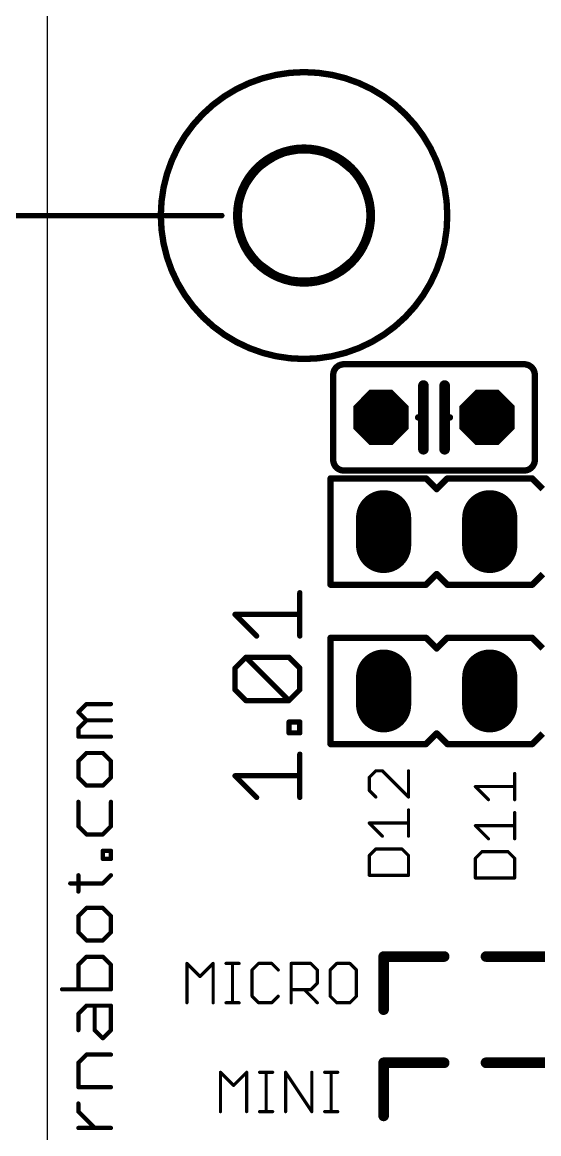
# Model space of a CAD drawing. Extents: x -31 to 85, y -21 to 97.
# Drawn here: x -0.59 to 11.78, y 51.64 to 78.22 of the extents above; entities that cross this region are included whole.
import ezdxf

# ---------------------------------------------------------------- set-up
doc = ezdxf.new("R2010")
doc.units = 0
for name, color, linetype in [('17', 82, 'CONTINUOUS'), ('20', 7, 'CONTINUOUS'), ('21', 253, 'CONTINUOUS'), ('47', 253, 'CONTINUOUS')]:
    doc.layers.add(name, color=color, linetype=linetype)

# ---------------------------------------------------------------- blocks, each defined once
blk = doc.blocks.new('OCTAGONP')
at = {"const_width": 0.5}
blk.add_lwpolyline([(-0.25, -0.1036), (-0.25, 0.1036), (-0.1036, 0.25), (0.1036, 0.25), (0.25, 0.1036), (0.25, -0.1036), (0.1036, -0.25), (-0.1036, -0.25), (-0.25, -0.1036), (-0.25, 0.1036)], dxfattribs=at)
blk = doc.blocks.new('LONGP50')
at = {"const_width": 1}
blk.add_lwpolyline([(-0.25, 0), (0.25, 0)], dxfattribs=at)
at = {"const_width": 0.5}
for points in [[(-0.25, 0.25, 1), (-0.25, -0.25)], [(0.25, -0.25, 1), (0.25, 0.25)]]:
    blk.add_lwpolyline(points, format="xyb", dxfattribs=at)

msp = doc.modelspace()

# ---------------------------------------------------------------- linework, layer by layer
at = {"layer": '20'}
msp.add_line((0.01, 84.9505), (0.01, 0), dxfattribs=at)
msp.add_circle((6.1595, 73.5965), 1.5, dxfattribs=at)
at = {"layer": '21'}
for points, const_width in [([(6.1595, 70.1675, 1), (6.1595, 77.0255, 1), (6.1595, 70.1675)], 0.1524), ([(6.1595, 71.9965, 1), (6.1595, 75.1965, 1), (6.1595, 71.9965)], 0.2032), ([(7.112, 70.0405, 0.4142), (6.858, 69.7865)], 0.1524), ([(7.112, 70.0786, 1), (7.112, 70.0024)], 0.0762), ([(7.112, 70.0024, 1), (7.112, 70.0786)], 0.0762), ([(11.684, 69.7865, 0.4142), (11.43, 70.0405)], 0.1524), ([(11.43, 70.0786, 1), (11.43, 70.0024)], 0.0762), ([(11.43, 70.0024, 1), (11.43, 70.0786)], 0.0762), ([(6.8961, 69.7865, 1), (6.8199, 69.7865)], 0.0762), ([(6.8199, 69.7865, 1), (6.8961, 69.7865)], 0.0762), ([(9.0805, 69.5325, 1), (8.9535, 69.5325)], 0.127), ([(9.5885, 69.5325, 1), (9.4615, 69.5325)], 0.127), ([(11.7221, 69.7865, 1), (11.6459, 69.7865)], 0.0762), ([(11.6459, 69.7865, 1), (11.7221, 69.7865)], 0.0762), ([(8.89, 68.8086, 1), (8.89, 68.7324)], 0.0762), ([(9.0805, 68.7705, 1), (8.9535, 68.7705)], 0.127), ([(8.9535, 68.7705, 1), (9.0805, 68.7705)], 0.127), ([(9.017, 68.7324, 1), (9.017, 68.8086)], 0.0762), ([(9.5885, 68.7705, 1), (9.4615, 68.7705)], 0.127), ([(9.4615, 68.7705, 1), (9.5885, 68.7705)], 0.127), ([(9.525, 68.8086, 1), (9.525, 68.7324)], 0.0762), ([(9.652, 68.7324, 1), (9.652, 68.8086)], 0.0762), ([(8.9535, 68.0085, 1), (9.0805, 68.0085)], 0.127), ([(9.4615, 68.0085, 1), (9.5885, 68.0085)], 0.127), ([(6.858, 67.7545, 0.4142), (7.112, 67.5005)], 0.1524), ([(6.8961, 67.7545, 1), (6.8199, 67.7545)], 0.0762), ([(6.8199, 67.7545, 1), (6.8961, 67.7545)], 0.0762), ([(11.43, 67.5005, 0.4142), (11.684, 67.7545)], 0.1524), ([(11.7221, 67.7545, 1), (11.6459, 67.7545)], 0.0762), ([(11.6459, 67.7545, 1), (11.7221, 67.7545)], 0.0762), ([(7.112, 67.5386, 1), (7.112, 67.4624)], 0.0762), ([(7.112, 67.4624, 1), (7.112, 67.5386)], 0.0762), ([(11.43, 67.5386, 1), (11.43, 67.4624)], 0.0762), ([(11.43, 67.4624, 1), (11.43, 67.5386)], 0.0762), ([(6.8326, 67.31, 1), (6.7564, 67.31)], 0.0762), ([(6.7945, 67.3481, 1), (6.7945, 67.2719)], 0.0762), ([(9.1074, 67.3369, 1), (9.0536, 67.2831)], 0.0762), ([(9.0805, 67.2719, 1), (9.0805, 67.3481)], 0.0762), ([(9.5885, 67.3481, 1), (9.5885, 67.2719)], 0.0762), ([(9.6154, 67.2831, 1), (9.5616, 67.3369)], 0.0762), ([(11.6474, 67.3369, 1), (11.5936, 67.2831)], 0.0762), ([(11.6205, 67.2719, 1), (11.6205, 67.3481)], 0.0762), ([(9.3076, 67.0829, 1), (9.3614, 67.0291)], 0.0762), ([(9.3076, 67.0291, 1), (9.3614, 67.0829)], 0.0762), ([(6.7945, 64.8081, 1), (6.7945, 64.7319)], 0.0762), ([(9.0805, 64.7319, 1), (9.0805, 64.8081)], 0.0762), ([(9.3614, 65.0509, 1), (9.3076, 64.9971)], 0.0762), ([(9.3614, 64.9971, 1), (9.3076, 65.0509)], 0.0762), ([(9.5885, 64.8081, 1), (9.5885, 64.7319)], 0.0762), ([(11.6205, 64.7319, 1), (11.6205, 64.8081)], 0.0762), ([(6.0896, 64.5777, 1), (6.0262, 64.5777)], 0.0635), ([(6.7564, 64.77, 1), (6.8326, 64.77)], 0.0762), ([(9.0536, 64.7969, 1), (9.1074, 64.7431)], 0.0762), ([(9.5616, 64.7431, 1), (9.6154, 64.7969)], 0.0762), ([(11.5936, 64.7969, 1), (11.6474, 64.7431)], 0.0762), ([(4.5072, 64.0925, 1), (4.5072, 64.029)], 0.0635), ([(4.5296, 64.0832, 1), (4.4847, 64.0383)], 0.0635), ([(6.0579, 64.029, 1), (6.0579, 64.0925)], 0.0635), ([(5.0016, 63.5214, 1), (5.0465, 63.5663)], 0.0635), ([(6.0262, 63.5439, 1), (6.0896, 63.5439)], 0.0635), ([(6.8326, 63.5, 1), (6.7564, 63.5)], 0.0762), ([(6.7945, 63.5381, 1), (6.7945, 63.4619)], 0.0762), ([(9.1074, 63.5269, 1), (9.0536, 63.4731)], 0.0762), ([(9.0805, 63.4619, 1), (9.0805, 63.5381)], 0.0762), ([(9.5885, 63.5381, 1), (9.5885, 63.4619)], 0.0762), ([(9.6154, 63.4731, 1), (9.5616, 63.5269)], 0.0762), ([(11.6474, 63.5269, 1), (11.5936, 63.4731)], 0.0762), ([(11.6205, 63.4619, 1), (11.6205, 63.5381)], 0.0762), ([(9.3076, 63.2729, 1), (9.3614, 63.2191)], 0.0762), ([(9.3076, 63.2191, 1), (9.3614, 63.2729)], 0.0762), ([(4.7656, 63.0659, 1), (4.7656, 63.0023)], 0.0635), ([(4.7881, 63.0566, 1), (4.7432, 63.0116)], 0.0635), ([(4.7881, 63.0116, 1), (4.7432, 63.0566)], 0.0635), ([(5.8219, 63.0566, 1), (5.777, 63.0116)], 0.0635), ([(5.7994, 63.0023, 1), (5.7994, 63.0659)], 0.0635), ([(4.5389, 62.7756, 1), (4.4754, 62.7756)], 0.0635), ([(4.4847, 62.7981, 1), (4.5296, 62.7532)], 0.0635), ([(6.0896, 62.7756, 1), (6.0262, 62.7756)], 0.0635), ([(6.0354, 62.7532, 1), (6.0804, 62.7981)], 0.0635), ([(4.4754, 62.2587, 1), (4.5389, 62.2587)], 0.0635), ([(4.5296, 62.2812, 1), (4.4847, 62.2363)], 0.0635), ([(6.0262, 62.2587, 1), (6.0896, 62.2587)], 0.0635), ([(6.0804, 62.2363, 1), (6.0354, 62.2812)], 0.0635), ([(0.952, 61.9421, 1), (0.952, 61.8913)], 0.0508), ([(0.97, 61.8987, 1), (0.934, 61.9346)], 0.0508), ([(1.5367, 61.8913, 1), (1.5367, 61.9421)], 0.0508), ([(4.7656, 62.032, 1), (4.7656, 61.9685)], 0.0635), ([(4.7432, 61.9778, 1), (4.7881, 62.0227)], 0.0635), ([(5.777, 62.0227, 1), (5.8219, 61.9778)], 0.0635), ([(5.777, 61.9778, 1), (5.8219, 62.0227)], 0.0635), ([(5.7994, 61.9685, 1), (5.7994, 62.032)], 0.0635), ([(0.7751, 61.7397, 1), (0.7391, 61.7038)], 0.0508), ([(0.7391, 61.7397, 1), (0.7751, 61.7038)], 0.0508), ([(0.952, 61.5523, 1), (0.952, 61.5015)], 0.0508), ([(0.97, 61.5089, 1), (0.934, 61.5448)], 0.0508), ([(0.934, 61.5089, 1), (0.97, 61.5448)], 0.0508), ([(1.5367, 61.5015, 1), (1.5367, 61.5523)], 0.0508), ([(5.7994, 61.5187, 1), (5.7994, 61.4552)], 0.0635), ([(5.8312, 61.4869, 1), (5.7677, 61.4869)], 0.0635), ([(6.0896, 61.4869, 1), (6.0262, 61.4869)], 0.0635), ([(6.0579, 61.4552, 1), (6.0579, 61.5187)], 0.0635), ([(0.7825, 61.332, 1), (0.7317, 61.332)], 0.0508), ([(0.7391, 61.3499, 1), (0.7751, 61.314)], 0.0508), ([(0.7571, 61.1625, 1), (0.7571, 61.1117)], 0.0508), ([(0.7317, 61.1371, 1), (0.7825, 61.1371)], 0.0508), ([(1.5367, 61.1117, 1), (1.5367, 61.1625)], 0.0508), ([(5.7994, 61.2602, 1), (5.7994, 61.1967)], 0.0635), ([(5.7677, 61.2285, 1), (5.8312, 61.2285)], 0.0635), ([(6.0262, 61.2285, 1), (6.0896, 61.2285)], 0.0635), ([(6.0579, 61.1967, 1), (6.0579, 61.2602)], 0.0635), ([(9.3614, 61.2409, 1), (9.3076, 61.1871)], 0.0762), ([(9.3614, 61.1871, 1), (9.3076, 61.2409)], 0.0762), ([(6.7945, 60.9981, 1), (6.7945, 60.9219)], 0.0762), ([(6.7564, 60.96, 1), (6.8326, 60.96)], 0.0762), ([(9.0536, 60.9869, 1), (9.1074, 60.9331)], 0.0762), ([(9.0805, 60.9219, 1), (9.0805, 60.9981)], 0.0762), ([(9.5885, 60.9981, 1), (9.5885, 60.9219)], 0.0762), ([(9.5616, 60.9331, 1), (9.6154, 60.9869)], 0.0762), ([(11.5936, 60.9869, 1), (11.6474, 60.9331)], 0.0762), ([(11.6205, 60.9219, 1), (11.6205, 60.9981)], 0.0762), ([(0.7825, 60.5524, 1), (0.7317, 60.5524)], 0.0508), ([(0.7391, 60.5703, 1), (0.7751, 60.5344)], 0.0508), ([(0.952, 60.7727, 1), (0.952, 60.7219)], 0.0508), ([(0.97, 60.7293, 1), (0.934, 60.7652)], 0.0508), ([(1.3598, 60.7652, 1), (1.3238, 60.7293)], 0.0508), ([(1.3418, 60.7219, 1), (1.3418, 60.7727)], 0.0508), ([(1.5621, 60.5524, 1), (1.5113, 60.5524)], 0.0508), ([(1.5187, 60.5344, 1), (1.5547, 60.5703)], 0.0508), ([(6.0896, 60.7187, 1), (6.0262, 60.7187)], 0.0635), ([(7.8776, 60.3403, 1), (7.8776, 60.3022)], 0.0381), ([(7.891, 60.3077, 1), (7.8641, 60.3347)], 0.0381), ([(8.0478, 60.3347, 1), (8.0209, 60.3077)], 0.0381), ([(8.0343, 60.3022, 1), (8.0343, 60.3403)], 0.0381), ([(8.6805, 60.3212, 1), (8.6424, 60.3212)], 0.0381), ([(0.7751, 60.1805, 1), (0.7391, 60.1446)], 0.0508), ([(0.7317, 60.1626, 1), (0.7825, 60.1626)], 0.0508), ([(1.5113, 60.1626, 1), (1.5621, 60.1626)], 0.0508), ([(1.5547, 60.1446, 1), (1.5187, 60.1805)], 0.0508), ([(4.5072, 60.2335, 1), (4.5072, 60.17)], 0.0635), ([(4.5296, 60.2242, 1), (4.4847, 60.1793)], 0.0635), ([(6.0579, 60.17, 1), (6.0579, 60.2335)], 0.0635), ([(7.7398, 60.1644, 1), (7.7017, 60.1644)], 0.0381), ([(7.7073, 60.1779, 1), (7.7343, 60.151)], 0.0381), ([(11.2205, 60.2577, 1), (11.1824, 60.2577)], 0.0381), ([(0.952, 59.9931, 1), (0.952, 59.9423)], 0.0508), ([(0.934, 59.9497, 1), (0.97, 59.9856)], 0.0508), ([(1.3238, 59.9856, 1), (1.3598, 59.9497)], 0.0508), ([(1.3418, 59.9423, 1), (1.3418, 59.9931)], 0.0508), ([(7.7017, 59.8509, 1), (7.7398, 59.8509)], 0.0381), ([(7.7343, 59.8644, 1), (7.7073, 59.8374)], 0.0381), ([(10.2743, 59.9576, 1), (10.2473, 59.9307)], 0.0381), ([(10.2608, 59.9632, 1), (10.2608, 59.9251)], 0.0381), ([(11.2014, 59.9251, 1), (11.2014, 59.9632)], 0.0381), ([(0.7825, 59.5779, 1), (0.7317, 59.5779)], 0.0508), ([(1.5621, 59.5779, 1), (1.5113, 59.5779)], 0.0508), ([(5.0016, 59.6624, 1), (5.0465, 59.7073)], 0.0635), ([(6.0262, 59.6849, 1), (6.0896, 59.6849)], 0.0635), ([(7.8641, 59.6807, 1), (7.891, 59.7076)], 0.0381), ([(8.6424, 59.6941, 1), (8.6805, 59.6941)], 0.0381), ([(8.6479, 59.6807, 1), (8.6749, 59.7076)], 0.0381), ([(10.5609, 59.6172, 1), (10.5878, 59.6441)], 0.0381), ([(11.1824, 59.6306, 1), (11.2205, 59.6306)], 0.0381), ([(8.6805, 59.3857, 1), (8.6424, 59.3857)], 0.0381), ([(11.2205, 59.3222, 1), (11.1824, 59.3222)], 0.0381), ([(0.7751, 59.0111, 1), (0.7391, 58.9752)], 0.0508), ([(0.7317, 58.9932, 1), (0.7825, 58.9932)], 0.0508), ([(1.5113, 58.9932, 1), (1.5621, 58.9932)], 0.0508), ([(1.5547, 58.9752, 1), (1.5187, 59.0111)], 0.0508), ([(7.7343, 59.0856, 1), (7.7073, 59.0587)], 0.0381), ([(7.7208, 59.0912, 1), (7.7208, 59.0531)], 0.0381), ([(8.6614, 59.0531, 1), (8.6614, 59.0912)], 0.0381), ([(10.2743, 59.0221, 1), (10.2473, 58.9952)], 0.0381), ([(10.2608, 59.0277, 1), (10.2608, 58.9896)], 0.0381), ([(11.2014, 58.9896, 1), (11.2014, 59.0277)], 0.0381), ([(0.952, 58.8237, 1), (0.952, 58.7729)], 0.0508), ([(0.934, 58.7803, 1), (0.97, 58.8162)], 0.0508), ([(1.3238, 58.8162, 1), (1.3598, 58.7803)], 0.0508), ([(1.3418, 58.7729, 1), (1.3418, 58.8237)], 0.0508), ([(8.0209, 58.7451, 1), (8.0478, 58.7721)], 0.0381), ([(8.6424, 58.7586, 1), (8.6805, 58.7586)], 0.0381), ([(7.8776, 58.4692, 1), (7.8776, 58.4311)], 0.0381), ([(7.891, 58.4367, 1), (7.8641, 58.4636)], 0.0381), ([(8.5181, 58.4636, 1), (8.4912, 58.4367)], 0.0381), ([(8.5046, 58.4311, 1), (8.5046, 58.4692)], 0.0381), ([(10.5609, 58.6816, 1), (10.5878, 58.7086)], 0.0381), ([(11.1824, 58.6951, 1), (11.2205, 58.6951)], 0.0381), ([(1.3672, 58.4085, 1), (1.3164, 58.4085)], 0.0508), ([(1.3418, 58.4339, 1), (1.3418, 58.3831)], 0.0508), ([(1.3418, 58.239, 1), (1.3418, 58.1882)], 0.0508), ([(1.3164, 58.2136, 1), (1.3672, 58.2136)], 0.0508), ([(1.5621, 58.4085, 1), (1.5113, 58.4085)], 0.0508), ([(1.5113, 58.2136, 1), (1.5621, 58.2136)], 0.0508), ([(1.5367, 58.3831, 1), (1.5367, 58.4339)], 0.0508), ([(1.5367, 58.1882, 1), (1.5367, 58.239)], 0.0508), ([(7.7398, 58.2934, 1), (7.7017, 58.2934)], 0.0381), ([(7.7073, 58.3069, 1), (7.7343, 58.2799)], 0.0381), ([(8.6805, 58.2934, 1), (8.6424, 58.2934)], 0.0381), ([(8.6479, 58.2799, 1), (8.6749, 58.3069)], 0.0381), ([(10.2798, 58.2299, 1), (10.2417, 58.2299)], 0.0381), ([(10.2473, 58.2434, 1), (10.2743, 58.2164)], 0.0381), ([(10.4176, 58.4057, 1), (10.4176, 58.3676)], 0.0381), ([(10.431, 58.3732, 1), (10.4041, 58.4001)], 0.0381), ([(11.0581, 58.4001, 1), (11.0312, 58.3732)], 0.0381), ([(11.0446, 58.3676, 1), (11.0446, 58.4057)], 0.0381), ([(11.2205, 58.2299, 1), (11.1824, 58.2299)], 0.0381), ([(11.1879, 58.2164, 1), (11.2149, 58.2434)], 0.0381), ([(0.5622, 57.6543, 1), (0.5622, 57.6035)], 0.0508), ([(0.7825, 57.8238, 1), (0.7317, 57.8238)], 0.0508), ([(1.3238, 57.6468, 1), (1.3598, 57.6109)], 0.0508), ([(1.3418, 57.6035, 1), (1.3418, 57.6543)], 0.0508), ([(1.5547, 57.8058, 1), (1.5187, 57.8417)], 0.0508), ([(7.7017, 57.8231, 1), (7.7398, 57.8231)], 0.0381), ([(7.7208, 57.8422, 1), (7.7208, 57.8041)], 0.0381), ([(8.6424, 57.8231, 1), (8.6805, 57.8231)], 0.0381), ([(8.6614, 57.8041, 1), (8.6614, 57.8422)], 0.0381), ([(10.2417, 57.7596, 1), (10.2798, 57.7596)], 0.0381), ([(10.2608, 57.7787, 1), (10.2608, 57.7406)], 0.0381), ([(11.1824, 57.7596, 1), (11.2205, 57.7596)], 0.0381), ([(11.2014, 57.7406, 1), (11.2014, 57.7787)], 0.0381), ([(0.7317, 57.434, 1), (0.7825, 57.434)], 0.0508), ([(0.7825, 56.8493, 1), (0.7317, 56.8493)], 0.0508), ([(0.7391, 56.8672, 1), (0.7751, 56.8313)], 0.0508), ([(0.952, 57.0696, 1), (0.952, 57.0188)], 0.0508), ([(0.97, 57.0262, 1), (0.934, 57.0621)], 0.0508), ([(1.3598, 57.0621, 1), (1.3238, 57.0262)], 0.0508), ([(1.3418, 57.0188, 1), (1.3418, 57.0696)], 0.0508), ([(1.5621, 56.8493, 1), (1.5113, 56.8493)], 0.0508), ([(1.5187, 56.8313, 1), (1.5547, 56.8672)], 0.0508), ([(0.7751, 56.4774, 1), (0.7391, 56.4415)], 0.0508), ([(0.7317, 56.4595, 1), (0.7825, 56.4595)], 0.0508), ([(1.5113, 56.4595, 1), (1.5621, 56.4595)], 0.0508), ([(1.5547, 56.4415, 1), (1.5187, 56.4774)], 0.0508), ([(0.952, 56.29, 1), (0.952, 56.2392)], 0.0508), ([(0.934, 56.2466, 1), (0.97, 56.2825)], 0.0508), ([(1.3238, 56.2825, 1), (1.3598, 56.2466)], 0.0508), ([(1.3418, 56.2392, 1), (1.3418, 56.29)], 0.0508), ([(0.952, 55.9002, 1), (0.952, 55.8494)], 0.0508), ([(0.97, 55.8568, 1), (0.934, 55.8927)], 0.0508), ([(1.3598, 55.8927, 1), (1.3238, 55.8568)], 0.0508), ([(1.3418, 55.8494, 1), (1.3418, 55.9002)], 0.0508), ([(8.128, 55.88, 1), (8.001, 55.88)], 0.127), ([(8.0645, 55.9435, 1), (8.0645, 55.8165)], 0.127), ([(9.5145, 55.8165, 1), (9.5145, 55.9435)], 0.127), ([(10.5145, 55.9435, 1), (10.5145, 55.8165)], 0.127), ([(0.7825, 55.6799, 1), (0.7317, 55.6799)], 0.0508), ([(0.7391, 55.6978, 1), (0.7751, 55.6619)], 0.0508), ([(1.5621, 55.6799, 1), (1.5113, 55.6799)], 0.0508), ([(1.5187, 55.6619, 1), (1.5547, 55.6978)], 0.0508), ([(3.3693, 55.7292, 1), (3.3424, 55.7022)], 0.0381), ([(3.3749, 55.7157, 1), (3.3368, 55.7157)], 0.0381), ([(4.002, 55.7157, 1), (3.9639, 55.7157)], 0.0381), ([(3.9964, 55.7022, 1), (3.9694, 55.7292)], 0.0381), ([(4.2914, 55.7348, 1), (4.2914, 55.6967)], 0.0381), ([(4.4672, 55.7157, 1), (4.4291, 55.7157)], 0.0381), ([(4.6049, 55.6967, 1), (4.6049, 55.7348)], 0.0381), ([(4.9341, 55.5589, 1), (4.896, 55.5589)], 0.0381), ([(4.9016, 55.5724, 1), (4.9285, 55.5455)], 0.0381), ([(5.0718, 55.7348, 1), (5.0718, 55.6967)], 0.0381), ([(5.0853, 55.7022, 1), (5.0583, 55.7292)], 0.0381), ([(5.3988, 55.7292, 1), (5.3719, 55.7022)], 0.0381), ([(5.3853, 55.6967, 1), (5.3853, 55.7348)], 0.0381), ([(5.5286, 55.5455, 1), (5.5556, 55.5724)], 0.0381), ([(5.8696, 55.7157, 1), (5.8315, 55.7157)], 0.0381), ([(5.8506, 55.7348, 1), (5.8506, 55.6967)], 0.0381), ([(6.3343, 55.7292, 1), (6.3074, 55.7022)], 0.0381), ([(6.3209, 55.6967, 1), (6.3209, 55.7348)], 0.0381), ([(6.4967, 55.5589, 1), (6.4586, 55.5589)], 0.0381), ([(6.4642, 55.5455, 1), (6.4911, 55.5724)], 0.0381), ([(6.8051, 55.5589, 1), (6.767, 55.5589)], 0.0381), ([(6.7726, 55.5724, 1), (6.7995, 55.5455)], 0.0381), ([(6.9428, 55.7348, 1), (6.9428, 55.6967)], 0.0381), ([(6.9563, 55.7022, 1), (6.9294, 55.7292)], 0.0381), ([(7.2698, 55.7292, 1), (7.2429, 55.7022)], 0.0381), ([(7.2564, 55.6967, 1), (7.2564, 55.7348)], 0.0381), ([(7.4322, 55.5589, 1), (7.3941, 55.5589)], 0.0381), ([(7.3997, 55.5455, 1), (7.4266, 55.5724)], 0.0381), ([(3.6559, 55.4156, 1), (3.6828, 55.3887)], 0.0381), ([(3.6559, 55.3887, 1), (3.6828, 55.4156)], 0.0381), ([(6.4911, 55.2319, 1), (6.4642, 55.2589)], 0.0381), ([(0.3673, 55.1206, 1), (0.3673, 55.0698)], 0.0508), ([(0.7317, 55.0952, 1), (0.7825, 55.0952)], 0.0508), ([(1.5113, 55.0952, 1), (1.5621, 55.0952)], 0.0508), ([(1.5367, 55.0698, 1), (1.5367, 55.1206)], 0.0508), ([(5.8506, 55.1077, 1), (5.8506, 55.0696)], 0.0381), ([(6.1776, 55.1021, 1), (6.1506, 55.0752)], 0.0381), ([(6.3074, 55.1021, 1), (6.3343, 55.0752)], 0.0381), ([(6.3209, 55.0696, 1), (6.3209, 55.1077)], 0.0381), ([(6.4586, 55.2454, 1), (6.4967, 55.2454)], 0.0381), ([(0.952, 54.7308, 1), (0.952, 54.68)], 0.0508), ([(0.97, 54.6874, 1), (0.934, 54.7233)], 0.0508), ([(1.1723, 54.7054, 1), (1.1215, 54.7054)], 0.0508), ([(1.5621, 54.7054, 1), (1.5113, 54.7054)], 0.0508), ([(1.5367, 54.68, 1), (1.5367, 54.7308)], 0.0508), ([(3.3368, 54.7751, 1), (3.3749, 54.7751)], 0.0381), ([(3.9639, 54.7751, 1), (4.002, 54.7751)], 0.0381), ([(4.2914, 54.7942, 1), (4.2914, 54.7561)], 0.0381), ([(4.4291, 54.7751, 1), (4.4672, 54.7751)], 0.0381), ([(4.6049, 54.7561, 1), (4.6049, 54.7942)], 0.0381), ([(4.896, 54.9319, 1), (4.9341, 54.9319)], 0.0381), ([(4.9285, 54.9453, 1), (4.9016, 54.9184)], 0.0381), ([(5.0718, 54.7942, 1), (5.0718, 54.7561)], 0.0381), ([(5.0583, 54.7616, 1), (5.0853, 54.7886)], 0.0381), ([(5.3719, 54.7886, 1), (5.3988, 54.7616)], 0.0381), ([(5.3853, 54.7561, 1), (5.3853, 54.7942)], 0.0381), ([(5.5556, 54.9184, 1), (5.5286, 54.9453)], 0.0381), ([(5.8315, 54.7751, 1), (5.8696, 54.7751)], 0.0381), ([(6.4642, 54.7616, 1), (6.4911, 54.7886)], 0.0381), ([(6.7995, 54.9453, 1), (6.7726, 54.9184)], 0.0381), ([(6.767, 54.9319, 1), (6.8051, 54.9319)], 0.0381), ([(6.9428, 54.7942, 1), (6.9428, 54.7561)], 0.0381), ([(6.9294, 54.7616, 1), (6.9563, 54.7886)], 0.0381), ([(7.2429, 54.7886, 1), (7.2698, 54.7616)], 0.0381), ([(7.2564, 54.7561, 1), (7.2564, 54.7942)], 0.0381), ([(7.3941, 54.9319, 1), (7.4322, 54.9319)], 0.0381), ([(7.4266, 54.9184, 1), (7.3997, 54.9453)], 0.0381), ([(0.7825, 54.5105, 1), (0.7317, 54.5105)], 0.0508), ([(0.7391, 54.5284, 1), (0.7751, 54.4925)], 0.0508), ([(8.001, 54.61, 1), (8.128, 54.61)], 0.127), ([(0.7317, 54.1207, 1), (0.7825, 54.1207)], 0.0508), ([(1.1649, 54.1386, 1), (1.1289, 54.1027)], 0.0508), ([(1.1215, 54.1207, 1), (1.1723, 54.1207)], 0.0508), ([(1.3238, 53.9437, 1), (1.3598, 53.9078)], 0.0508), ([(1.3238, 53.9078, 1), (1.3598, 53.9437)], 0.0508), ([(1.5113, 54.1207, 1), (1.5621, 54.1207)], 0.0508), ([(1.5547, 54.1027, 1), (1.5187, 54.1386)], 0.0508), ([(0.952, 53.5614, 1), (0.952, 53.5106)], 0.0508), ([(0.97, 53.518, 1), (0.934, 53.5539)], 0.0508), ([(1.5367, 53.5106, 1), (1.5367, 53.5614)], 0.0508), ([(8.128, 53.34, 1), (8.001, 53.34)], 0.127), ([(8.0645, 53.4035, 1), (8.0645, 53.2765)], 0.127), ([(9.5145, 53.2765, 1), (9.5145, 53.4035)], 0.127), ([(10.5145, 53.4035, 1), (10.5145, 53.2765)], 0.127), ([(0.7825, 53.3411, 1), (0.7317, 53.3411)], 0.0508), ([(0.7391, 53.359, 1), (0.7751, 53.3231)], 0.0508), ([(4.1722, 53.1257, 1), (4.1452, 53.0987)], 0.0381), ([(4.1778, 53.1122, 1), (4.1397, 53.1122)], 0.0381), ([(4.8048, 53.1122, 1), (4.7667, 53.1122)], 0.0381), ([(4.7992, 53.0987, 1), (4.7723, 53.1257)], 0.0381), ([(5.0942, 53.1313, 1), (5.0942, 53.0932)], 0.0381), ([(5.27, 53.1122, 1), (5.2319, 53.1122)], 0.0381), ([(5.4078, 53.0932, 1), (5.4078, 53.1313)], 0.0381), ([(5.7338, 53.1228, 1), (5.702, 53.1016)], 0.0381), ([(5.737, 53.1122, 1), (5.6989, 53.1122)], 0.0381), ([(6.364, 53.1122, 1), (6.3259, 53.1122)], 0.0381), ([(6.6534, 53.1313, 1), (6.6534, 53.0932)], 0.0381), ([(6.8292, 53.1122, 1), (6.7911, 53.1122)], 0.0381), ([(6.967, 53.0932, 1), (6.967, 53.1313)], 0.0381), ([(0.7571, 52.7818, 1), (0.7571, 52.731)], 0.0508), ([(0.7317, 52.7564, 1), (0.7825, 52.7564)], 0.0508), ([(1.5367, 52.731, 1), (1.5367, 52.7818)], 0.0508), ([(4.4588, 52.8121, 1), (4.4857, 52.7852)], 0.0381), ([(4.4588, 52.7852, 1), (4.4857, 52.8121)], 0.0381), ([(0.7825, 52.3666, 1), (0.7317, 52.3666)], 0.0508), ([(0.7751, 52.1896, 1), (0.7391, 52.1537)], 0.0508), ([(0.7317, 52.1717, 1), (0.7825, 52.1717)], 0.0508), ([(4.1397, 52.1716, 1), (4.1778, 52.1716)], 0.0381), ([(4.7667, 52.1716, 1), (4.8048, 52.1716)], 0.0381), ([(5.0942, 52.1907, 1), (5.0942, 52.1526)], 0.0381), ([(5.2319, 52.1716, 1), (5.27, 52.1716)], 0.0381), ([(5.4078, 52.1526, 1), (5.4078, 52.1907)], 0.0381), ([(5.6989, 52.1716, 1), (5.737, 52.1716)], 0.0381), ([(6.3259, 52.1716, 1), (6.364, 52.1716)], 0.0381), ([(6.3291, 52.161, 1), (6.3608, 52.1822)], 0.0381), ([(6.6534, 52.1907, 1), (6.6534, 52.1526)], 0.0381), ([(6.7911, 52.1716, 1), (6.8292, 52.1716)], 0.0381), ([(6.967, 52.1526, 1), (6.967, 52.1907)], 0.0381), ([(8.001, 52.07, 1), (8.128, 52.07)], 0.127), ([(0.7571, 51.8073, 1), (0.7571, 51.7565)], 0.0508), ([(1.1289, 51.7639, 1), (1.1649, 51.7998)], 0.0508), ([(1.5367, 51.7565, 1), (1.5367, 51.8073)], 0.0508)]:
    msp.add_lwpolyline(points, format="xyb", dxfattribs=dict(at, const_width=const_width))
for points, const_width in [([(7.112, 70.0405), (11.43, 70.0405)], 0.1524), ([(6.858, 67.7545), (6.858, 69.7865)], 0.1524), ([(9.017, 68.7705), (9.017, 69.5325)], 0.254), ([(9.525, 68.7705), (9.525, 69.5325)], 0.254), ([(11.684, 67.7545), (11.684, 69.7865)], 0.1524), ([(8.89, 68.7705), (9.017, 68.7705)], 0.1524), ([(9.017, 68.7705), (9.017, 68.0085)], 0.254), ([(9.525, 68.0085), (9.525, 68.7705)], 0.254), ([(9.525, 68.7705), (9.652, 68.7705)], 0.1524), ([(11.43, 67.5005), (7.112, 67.5005)], 0.1524), ([(6.7945, 67.31), (6.7945, 64.77)], 0.1524), ([(9.0805, 67.31), (6.7945, 67.31)], 0.1524), ([(9.3345, 67.056), (9.0805, 67.31)], 0.1524), ([(9.5885, 67.31), (9.3345, 67.056)], 0.1524), ([(11.6205, 67.31), (9.5885, 67.31)], 0.1524), ([(11.8745, 67.056), (11.6205, 67.31)], 0.1524), ([(6.7945, 64.77), (9.0805, 64.77)], 0.1524), ([(9.0805, 64.77), (9.3345, 65.024)], 0.1524), ([(9.3345, 65.024), (9.5885, 64.77)], 0.1524), ([(9.5885, 64.77), (11.6205, 64.77)], 0.1524), ([(11.6205, 64.77), (11.8745, 65.024)], 0.1524), ([(6.0579, 63.5439), (6.0579, 64.5777)], 0.127), ([(5.0241, 63.5439), (4.5072, 64.0608)], 0.127), ([(4.5072, 64.0608), (6.0579, 64.0608)], 0.127), ([(6.7945, 63.5), (6.7945, 60.96)], 0.1524), ([(9.0805, 63.5), (6.7945, 63.5)], 0.1524), ([(9.3345, 63.246), (9.0805, 63.5)], 0.1524), ([(9.5885, 63.5), (9.3345, 63.246)], 0.1524), ([(11.6205, 63.5), (9.5885, 63.5)], 0.1524), ([(11.8745, 63.246), (11.6205, 63.5)], 0.1524), ([(4.5072, 62.7756), (4.7656, 63.0341)], 0.127), ([(4.7656, 63.0341), (5.7994, 63.0341)], 0.127), ([(5.7994, 62.0003), (4.7656, 63.0341)], 0.127), ([(5.7994, 63.0341), (6.0579, 62.7756)], 0.127), ([(4.5072, 62.2587), (4.5072, 62.7756)], 0.127), ([(6.0579, 62.7756), (6.0579, 62.2587)], 0.127), ([(4.7656, 62.0003), (4.5072, 62.2587)], 0.127), ([(6.0579, 62.2587), (5.7994, 62.0003)], 0.127), ([(0.7571, 61.7218), (0.952, 61.9167)], 0.1016), ([(0.952, 61.9167), (1.5367, 61.9167)], 0.1016), ([(5.7994, 62.0003), (4.7656, 62.0003)], 0.127), ([(0.952, 61.5269), (0.7571, 61.7218)], 0.1016), ([(0.7571, 61.332), (0.952, 61.5269)], 0.1016), ([(0.952, 61.5269), (1.5367, 61.5269)], 0.1016), ([(5.7994, 61.2285), (5.7994, 61.4869)], 0.127), ([(5.7994, 61.4869), (6.0579, 61.4869)], 0.127), ([(6.0579, 61.4869), (6.0579, 61.2285)], 0.127), ([(0.7571, 61.1371), (0.7571, 61.332)], 0.1016), ([(1.5367, 61.1371), (0.7571, 61.1371)], 0.1016), ([(6.0579, 61.2285), (5.7994, 61.2285)], 0.127), ([(9.0805, 60.96), (9.3345, 61.214)], 0.1524), ([(9.3345, 61.214), (9.5885, 60.96)], 0.1524), ([(11.6205, 60.96), (11.8745, 61.214)], 0.1524), ([(6.7945, 60.96), (9.0805, 60.96)], 0.1524), ([(9.5885, 60.96), (11.6205, 60.96)], 0.1524), ([(0.952, 60.7473), (0.7571, 60.5524)], 0.1016), ([(0.7571, 60.5524), (0.7571, 60.1626)], 0.1016), ([(1.3418, 60.7473), (0.952, 60.7473)], 0.1016), ([(1.5367, 60.5524), (1.3418, 60.7473)], 0.1016), ([(1.5367, 60.1626), (1.5367, 60.5524)], 0.1016), ([(6.0579, 59.6849), (6.0579, 60.7187)], 0.127), ([(7.8776, 60.3212), (7.7208, 60.1644)], 0.0762), ([(8.0343, 60.3212), (7.8776, 60.3212)], 0.0762), ([(8.6614, 59.6941), (8.0343, 60.3212)], 0.0762), ([(8.6614, 60.3212), (8.6614, 59.6941)], 0.0762), ([(0.7571, 60.1626), (0.952, 59.9677)], 0.1016), ([(1.3418, 59.9677), (1.5367, 60.1626)], 0.1016), ([(5.0241, 59.6849), (4.5072, 60.2018)], 0.127), ([(4.5072, 60.2018), (6.0579, 60.2018)], 0.127), ([(7.7208, 60.1644), (7.7208, 59.8509)], 0.0762), ([(11.2014, 59.6306), (11.2014, 60.2577)], 0.0762), ([(0.952, 59.9677), (1.3418, 59.9677)], 0.1016), ([(7.7208, 59.8509), (7.8776, 59.6941)], 0.0762), ([(10.5743, 59.6306), (10.2608, 59.9442)], 0.0762), ([(10.2608, 59.9442), (11.2014, 59.9442)], 0.0762), ([(0.7571, 59.5779), (0.7571, 58.9932)], 0.1016), ([(1.5367, 58.9932), (1.5367, 59.5779)], 0.1016), ([(8.6614, 58.7586), (8.6614, 59.3857)], 0.0762), ([(11.2014, 58.6951), (11.2014, 59.3222)], 0.0762), ([(0.7571, 58.9932), (0.952, 58.7983)], 0.1016), ([(1.3418, 58.7983), (1.5367, 58.9932)], 0.1016), ([(8.0343, 58.7586), (7.7208, 59.0722)], 0.0762), ([(7.7208, 59.0722), (8.6614, 59.0722)], 0.0762), ([(10.5743, 58.6951), (10.2608, 59.0087)], 0.0762), ([(10.2608, 59.0087), (11.2014, 59.0087)], 0.0762), ([(0.952, 58.7983), (1.3418, 58.7983)], 0.1016), ([(7.8776, 58.4502), (7.7208, 58.2934)], 0.0762), ([(8.5046, 58.4502), (7.8776, 58.4502)], 0.0762), ([(8.6614, 58.2934), (8.5046, 58.4502)], 0.0762), ([(1.3418, 58.2136), (1.3418, 58.4085)], 0.1016), ([(1.3418, 58.4085), (1.5367, 58.4085)], 0.1016), ([(1.5367, 58.2136), (1.3418, 58.2136)], 0.1016), ([(1.5367, 58.4085), (1.5367, 58.2136)], 0.1016), ([(7.7208, 58.2934), (7.7208, 57.8231)], 0.0762), ([(8.6614, 57.8231), (8.6614, 58.2934)], 0.0762), ([(10.4176, 58.3867), (10.2608, 58.2299)], 0.0762), ([(10.2608, 58.2299), (10.2608, 57.7596)], 0.0762), ([(11.0446, 58.3867), (10.4176, 58.3867)], 0.0762), ([(11.2014, 58.2299), (11.0446, 58.3867)], 0.0762), ([(11.2014, 57.7596), (11.2014, 58.2299)], 0.0762), ([(0.5622, 57.6289), (1.3418, 57.6289)], 0.1016), ([(0.7571, 57.434), (0.7571, 57.8238)], 0.1016), ([(1.3418, 57.6289), (1.5367, 57.8238)], 0.1016), ([(7.7208, 57.8231), (8.6614, 57.8231)], 0.0762), ([(10.2608, 57.7596), (11.2014, 57.7596)], 0.0762), ([(0.952, 57.0442), (0.7571, 56.8493)], 0.1016), ([(0.7571, 56.8493), (0.7571, 56.4595)], 0.1016), ([(1.3418, 57.0442), (0.952, 57.0442)], 0.1016), ([(1.5367, 56.8493), (1.3418, 57.0442)], 0.1016), ([(1.5367, 56.4595), (1.5367, 56.8493)], 0.1016), ([(0.7571, 56.4595), (0.952, 56.2646)], 0.1016), ([(1.3418, 56.2646), (1.5367, 56.4595)], 0.1016), ([(0.952, 56.2646), (1.3418, 56.2646)], 0.1016), ([(0.952, 55.8748), (0.7571, 55.6799)], 0.1016), ([(1.3418, 55.8748), (0.952, 55.8748)], 0.1016), ([(1.5367, 55.6799), (1.3418, 55.8748)], 0.1016), ([(8.0645, 54.61), (8.0645, 55.88)], 0.254), ([(8.0645, 55.88), (9.5145, 55.88)], 0.254), ([(10.5145, 55.88), (11.9645, 55.88)], 0.254), ([(0.7571, 55.6799), (0.7571, 55.0952)], 0.1016), ([(1.5367, 55.0952), (1.5367, 55.6799)], 0.1016), ([(3.3558, 54.7751), (3.3558, 55.7157)], 0.0762), ([(3.3558, 55.7157), (3.6694, 55.4022)], 0.0762), ([(3.6694, 55.4022), (3.9829, 55.7157)], 0.0762), ([(3.9829, 55.7157), (3.9829, 54.7751)], 0.0762), ([(4.2914, 55.7157), (4.6049, 55.7157)], 0.0762), ([(4.4481, 54.7751), (4.4481, 55.7157)], 0.0762), ([(5.0718, 55.7157), (4.915, 55.5589)], 0.0762), ([(4.915, 55.5589), (4.915, 54.9319)], 0.0762), ([(5.3853, 55.7157), (5.0718, 55.7157)], 0.0762), ([(5.5421, 55.5589), (5.3853, 55.7157)], 0.0762), ([(5.8506, 54.7751), (5.8506, 55.7157)], 0.0762), ([(5.8506, 55.7157), (6.3209, 55.7157)], 0.0762), ([(6.3209, 55.7157), (6.4776, 55.5589)], 0.0762), ([(6.4776, 55.5589), (6.4776, 55.2454)], 0.0762), ([(6.9428, 55.7157), (6.7861, 55.5589)], 0.0762), ([(6.7861, 55.5589), (6.7861, 54.9319)], 0.0762), ([(7.2564, 55.7157), (6.9428, 55.7157)], 0.0762), ([(7.4131, 55.5589), (7.2564, 55.7157)], 0.0762), ([(7.4131, 54.9319), (7.4131, 55.5589)], 0.0762), ([(6.4776, 55.2454), (6.3209, 55.0886)], 0.0762), ([(0.3673, 55.0952), (1.5367, 55.0952)], 0.1016), ([(6.3209, 55.0886), (5.8506, 55.0886)], 0.0762), ([(6.1641, 55.0886), (6.4776, 54.7751)], 0.0762), ([(0.7571, 54.5105), (0.952, 54.7054)], 0.1016), ([(0.952, 54.7054), (1.5367, 54.7054)], 0.1016), ([(1.1469, 54.1207), (1.1469, 54.7054)], 0.1016), ([(1.5367, 54.7054), (1.5367, 54.1207)], 0.1016), ([(4.2914, 54.7751), (4.6049, 54.7751)], 0.0762), ([(4.915, 54.9319), (5.0718, 54.7751)], 0.0762), ([(5.0718, 54.7751), (5.3853, 54.7751)], 0.0762), ([(5.3853, 54.7751), (5.5421, 54.9319)], 0.0762), ([(6.7861, 54.9319), (6.9428, 54.7751)], 0.0762), ([(6.9428, 54.7751), (7.2564, 54.7751)], 0.0762), ([(7.2564, 54.7751), (7.4131, 54.9319)], 0.0762), ([(0.7571, 54.1207), (0.7571, 54.5105)], 0.1016), ([(1.3418, 53.9258), (1.1469, 54.1207)], 0.1016), ([(1.5367, 54.1207), (1.3418, 53.9258)], 0.1016), ([(0.7571, 53.3411), (0.952, 53.536)], 0.1016), ([(0.952, 53.536), (1.5367, 53.536)], 0.1016), ([(8.0645, 52.07), (8.0645, 53.34)], 0.254), ([(8.0645, 53.34), (9.5145, 53.34)], 0.254), ([(10.5145, 53.34), (11.9645, 53.34)], 0.254), ([(0.7571, 52.7564), (0.7571, 53.3411)], 0.1016), ([(4.1587, 52.1716), (4.1587, 53.1122)], 0.0762), ([(4.1587, 53.1122), (4.4722, 52.7987)], 0.0762), ([(4.4722, 52.7987), (4.7858, 53.1122)], 0.0762), ([(4.7858, 53.1122), (4.7858, 52.1716)], 0.0762), ([(5.0942, 53.1122), (5.4078, 53.1122)], 0.0762), ([(5.251, 52.1716), (5.251, 53.1122)], 0.0762), ([(5.7179, 52.1716), (5.7179, 53.1122)], 0.0762), ([(5.7179, 53.1122), (6.345, 52.1716)], 0.0762), ([(6.345, 52.1716), (6.345, 53.1122)], 0.0762), ([(6.6534, 53.1122), (6.967, 53.1122)], 0.0762), ([(6.8102, 52.1716), (6.8102, 53.1122)], 0.0762), ([(1.5367, 52.7564), (0.7571, 52.7564)], 0.1016), ([(0.7571, 52.1717), (0.7571, 52.3666)], 0.1016), ([(1.1469, 51.7819), (0.7571, 52.1717)], 0.1016), ([(5.0942, 52.1716), (5.4078, 52.1716)], 0.0762), ([(6.6534, 52.1716), (6.967, 52.1716)], 0.0762), ([(1.5367, 51.7819), (0.7571, 51.7819)], 0.1016)]:
    msp.add_lwpolyline(points, dxfattribs=dict(at, const_width=const_width))
at = {"layer": '47', "const_width": 0.13}
msp.add_lwpolyline([(4.191, 73.5965), (-23.54, 73.5965)], dxfattribs=at)
at = {"layer": '47', "const_width": 0.065}
msp.add_lwpolyline([(4.191, 73.564, 1), (4.191, 73.629)], format="xyb", dxfattribs=at)

# ---------------------------------------------------------------- block references
at = {"layer": '17', "xscale": 1.3208, "yscale": 1.3208}
for name, p, rotation in [('OCTAGONP', (8.001, 68.7705), 180), ('OCTAGONP', (8.001, 68.7705), 180), ('OCTAGONP', (10.541, 68.7705), 180), ('OCTAGONP', (10.541, 68.7705), 180), ('LONGP50', (8.0645, 66.04), 270), ('LONGP50', (8.0645, 66.04), 270), ('LONGP50', (10.6045, 66.04), 270), ('LONGP50', (10.6045, 66.04), 270), ('LONGP50', (8.0645, 62.23), 270), ('LONGP50', (8.0645, 62.23), 270), ('LONGP50', (10.6045, 62.23), 270), ('LONGP50', (10.6045, 62.23), 270)]:
    msp.add_blockref(name, p, dxfattribs=dict(at, rotation=rotation))

doc.saveas('drawing.dxf')
